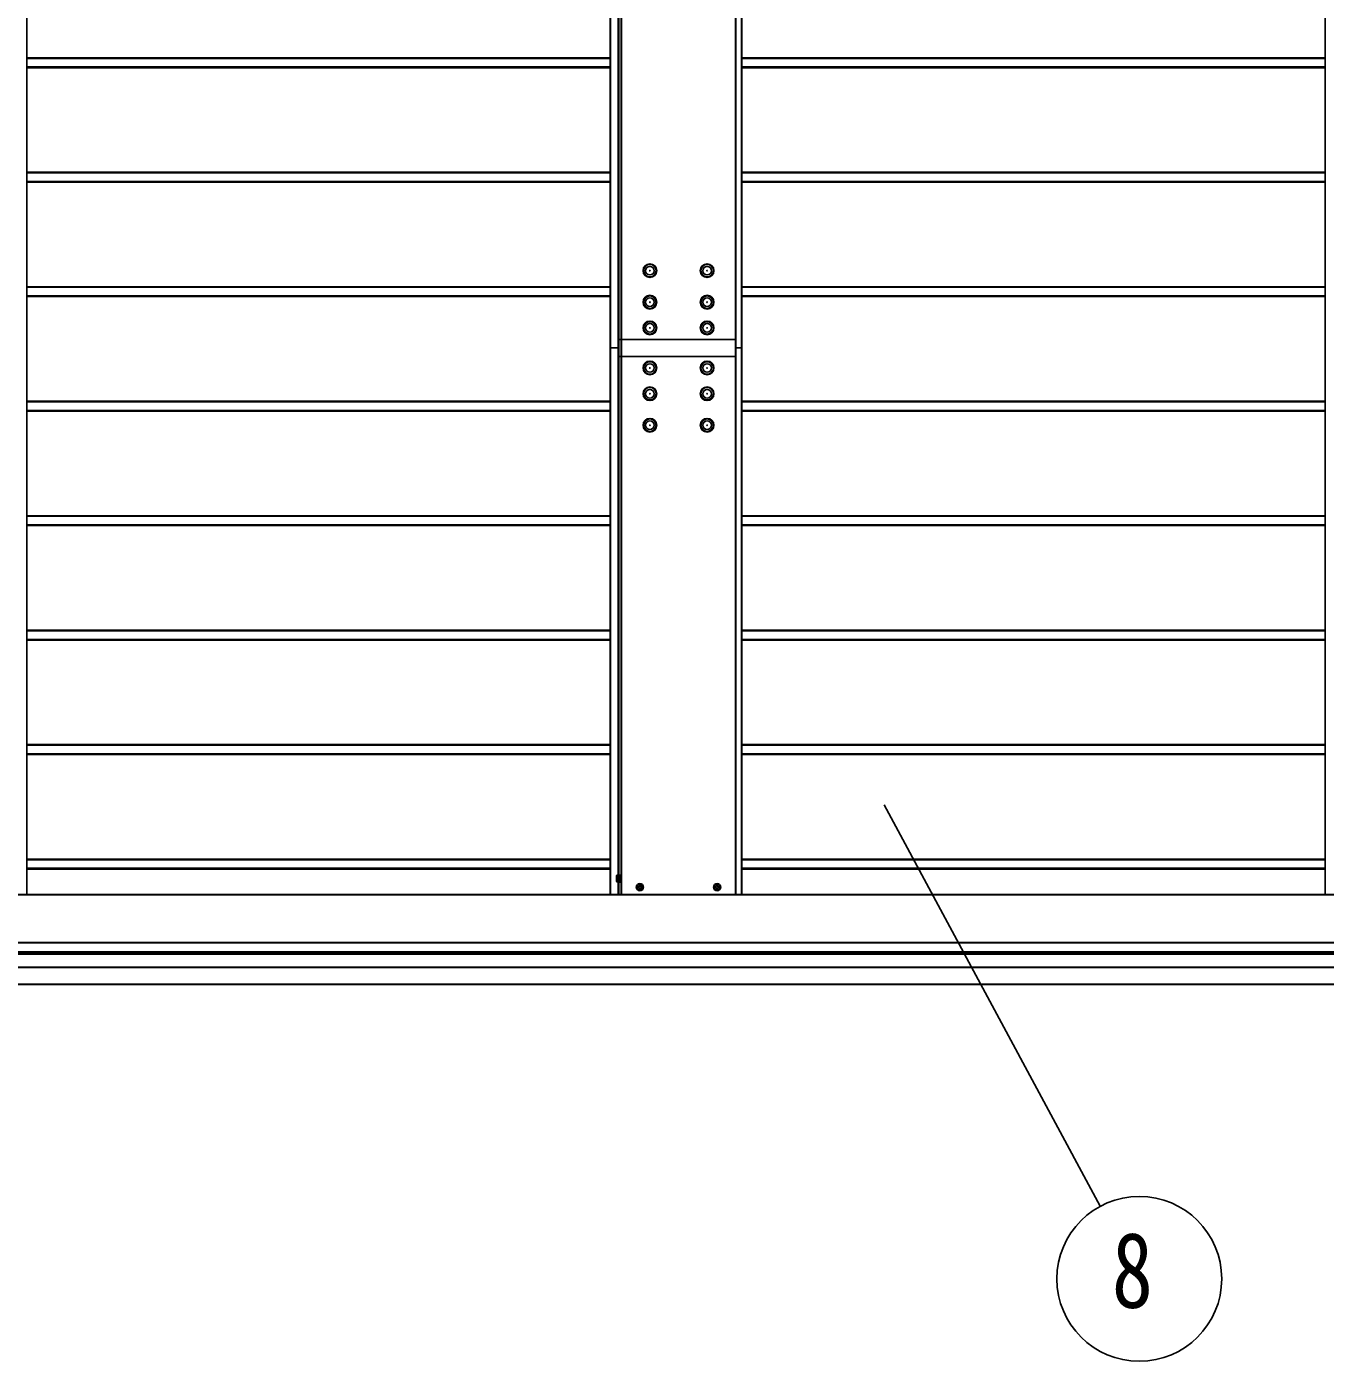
# Model space of a CAD drawing. Units: millimetres, scale not verified. Extents: x -16820 to 16820, y -11880 to 11880.
# Drawn here: x -1926 to 343, y -434 to 1897 of the extents above; entities that cross this region are included whole.
import ezdxf
from ezdxf.enums import TextEntityAlignment as Align

# ---------------------------------------------------------------- set-up
doc = ezdxf.new("R2010")
doc.units = ezdxf.units.MM
doc.header["$LTSCALE"] = 60
doc.layers.add('0-4_YKK_A1', color=4, linetype='Continuous')
doc.layers.add('0-5_YKK_D', color=6, linetype='Continuous')
doc.styles.add('ＭＳ ゴシック', font='')
doc.styles.get('ＭＳ ゴシック').set_extended_font_data('MS Gothic')

msp = doc.modelspace()

# ---------------------------------------------------------------- linework, layer by layer
at = {"layer": '0-4_YKK_A1'}
for p, q in [((-1925.29, 1335.96), (-1925.29, 7135.96)), ((-906, 7135.96), (-906, 1335.96)), ((-906, 7135.96), (-906, 1335.96)), ((-905.91, 7135.96), (-905.91, 1335.96)), ((-905.39, 7135.96), (-905.39, 1335.96)), ((-891.9, 7135.96), (-891.9, 1335.96)), ((-890.86, 7135.96), (-890.86, 1335.96)), ((-886.69, 7135.96), (-886.69, 1335.96)), ((-886.17, 7135.96), (-886.17, 1335.96)), ((-687.29, 7135.96), (-687.29, 1335.96)), ((-686.81, 1335.96), (-686.81, 7135.96)), ((-676.53, 7135.96), (-676.53, 1335.96)), ((-676.05, 1335.96), (-676.05, 7135.96)), ((343.23, 7135.96), (343.23, 1335.96)), ((343.23, 7135.96), (343.23, 1335.96)), ((-906, 1842.86), (-1925.29, 1842.86)), ((343.23, 1842.86), (-676.05, 1842.86)), ((-906, 1841.86), (-1925.29, 1841.86)), ((-906, 1826.86), (-1925.29, 1826.86)), ((-906, 1825.86), (-1925.29, 1825.86)), ((-906, 1825.56), (-1925.29, 1825.56)), ((343.23, 1841.86), (-676.05, 1841.86)), ((343.23, 1826.86), (-676.05, 1826.86)), ((343.23, 1825.86), (-676.05, 1825.86)), ((343.23, 1825.56), (-676.05, 1825.56)), ((-906, 1642.86), (-1925.29, 1642.86)), ((-906, 1641.86), (-1925.29, 1641.86)), ((343.23, 1642.86), (-676.05, 1642.86)), ((343.23, 1641.86), (-676.05, 1641.86)), ((-906, 1626.86), (-1925.29, 1626.86)), ((-906, 1625.86), (-1925.29, 1625.86)), ((-906, 1625.56), (-1925.29, 1625.56)), ((343.23, 1626.86), (-676.05, 1626.86)), ((343.23, 1625.86), (-676.05, 1625.86)), ((343.23, 1625.56), (-676.05, 1625.56)), ((-906, 1442.86), (-1925.29, 1442.86)), ((-906, 1441.86), (-1925.29, 1441.86)), ((-906, 1426.86), (-1925.29, 1426.86)), ((-906, 1425.86), (-1925.29, 1425.86)), ((-906, 1425.56), (-1925.29, 1425.56)), ((343.23, 1442.86), (-676.05, 1442.86)), ((343.23, 1441.86), (-676.05, 1441.86)), ((343.23, 1426.86), (-676.05, 1426.86)), ((343.23, 1425.86), (-676.05, 1425.86)), ((343.23, 1425.56), (-676.05, 1425.56)), ((-1925.29, 1335.96), (-1925.77, 1335.96)), ((-1925.29, 380.86), (-1925.29, 1335.96)), ((-906, 1335.96), (-906, 380.86)), ((-906, 1335.96), (-906, 380.86)), ((-905.91, 1335.96), (-905.91, 380.86)), ((-905.39, 1335.96), (-905.91, 1335.96)), ((-905.39, 1335.96), (-905.39, 380.86)), ((-891.9, 1335.96), (-905.39, 1335.96)), ((-891.9, 1335.96), (-891.9, 414.63)), ((-890.86, 1335.96), (-891.9, 1335.96)), ((-687.29, 1350.96), (-890.86, 1350.96)), ((-890.86, 1335.96), (-890.86, 414.56)), ((-886.69, 1335.96), (-886.69, 380.86)), ((-886.17, 1335.96), (-886.17, 380.86)), ((-686.81, 1335.96), (-687.29, 1335.96)), ((-687.29, 1335.96), (-687.29, 380.86)), ((-686.81, 1335.96), (-687.29, 1335.96)), ((-686.81, 380.86), (-686.81, 1335.96)), ((-676.53, 1335.96), (-686.81, 1335.96)), ((-676.53, 1335.96), (-686.81, 1335.96)), ((-676.05, 1335.96), (-676.53, 1335.96)), ((-676.53, 1335.96), (-676.53, 380.86)), ((-676.05, 1335.96), (-676.53, 1335.96)), ((-676.05, 380.86), (-676.05, 1335.96)), ((343.23, 1335.96), (343.23, 380.86)), ((343.23, 1335.96), (343.23, 380.86)), ((-687.29, 1320.96), (-890.86, 1320.96)), ((-906, 1242.86), (-1925.29, 1242.86)), ((-906, 1241.86), (-1925.29, 1241.86)), ((343.23, 1242.86), (-676.05, 1242.86)), ((343.23, 1241.86), (-676.05, 1241.86)), ((-906, 1226.86), (-1925.29, 1226.86)), ((-906, 1225.86), (-1925.29, 1225.86)), ((-906, 1225.56), (-1925.29, 1225.56)), ((343.23, 1226.86), (-676.05, 1226.86)), ((343.23, 1225.86), (-676.05, 1225.86)), ((343.23, 1225.56), (-676.05, 1225.56)), ((-906, 1042.86), (-1925.29, 1042.86)), ((-906, 1041.86), (-1925.29, 1041.86)), ((-906, 1026.86), (-1925.29, 1026.86)), ((343.23, 1042.86), (-676.05, 1042.86)), ((343.23, 1041.86), (-676.05, 1041.86)), ((343.23, 1026.86), (-676.05, 1026.86)), ((-906, 1025.86), (-1925.29, 1025.86)), ((-906, 1025.56), (-1925.29, 1025.56)), ((343.23, 1025.86), (-676.05, 1025.86)), ((343.23, 1025.56), (-676.05, 1025.56)), ((-906, 842.86), (-1925.29, 842.86)), ((-906, 841.86), (-1925.29, 841.86)), ((343.23, 842.86), (-676.05, 842.86)), ((343.23, 841.86), (-676.05, 841.86)), ((-906, 826.86), (-1925.29, 826.86)), ((-906, 825.86), (-1925.29, 825.86)), ((-906, 825.56), (-1925.29, 825.56)), ((343.23, 826.86), (-676.05, 826.86)), ((343.23, 825.86), (-676.05, 825.86)), ((343.23, 825.56), (-676.05, 825.56)), ((-906, 642.86), (-1925.29, 642.86)), ((-906, 641.86), (-1925.29, 641.86)), ((343.23, 642.86), (-676.05, 642.86)), ((343.23, 641.86), (-676.05, 641.86)), ((-906, 626.86), (-1925.29, 626.86)), ((-906, 625.86), (-1925.29, 625.86)), ((-906, 625.56), (-1925.29, 625.56)), ((343.23, 626.86), (-676.05, 626.86)), ((343.23, 625.86), (-676.05, 625.86)), ((343.23, 625.56), (-676.05, 625.56)), ((-906, 442.86), (-1925.29, 442.86)), ((-906, 441.86), (-1925.29, 441.86)), ((-906, 426.86), (-1925.29, 426.86)), ((-906, 425.86), (-1925.29, 425.86)), ((-906, 425.56), (-1925.29, 425.56)), ((343.23, 442.86), (-676.05, 442.86)), ((343.23, 441.86), (-676.05, 441.86)), ((343.23, 426.86), (-676.05, 426.86)), ((343.23, 425.86), (-676.05, 425.86)), ((343.23, 425.56), (-676.05, 425.56)), ((-894.92, 413.86), (-894.47, 414.63)), ((-894.92, 413.86), (-894.92, 403.86)), ((-894.92, 403.86), (-894.47, 403.08)), ((-894.47, 414.63), (-890.92, 414.63)), ((-894.47, 411.74), (-890.92, 411.74)), ((-894.47, 405.97), (-890.92, 405.97)), ((-894.47, 403.08), (-890.92, 403.08)), ((-891.9, 403.08), (-891.9, 380.86)), ((-890.92, 414.63), (-890.92, 403.08)), ((-890.92, 414.56), (-889.72, 414.56)), ((-890.92, 403.16), (-889.72, 403.16)), ((-890.86, 403.16), (-890.86, 380.86)), ((2164.28, 380.86), (-2150.21, 380.86)), ((2164.28, 380.36), (-2150.21, 380.36)), ((-856.47, 393.1), (-857.19, 393.1)), ((-851.91, 394.62), (-851.19, 394.62)), ((-721.55, 393.1), (-722.27, 393.1)), ((-716.99, 394.62), (-716.27, 394.62)), ((2159.9, 280.86), (-2157.7, 280.86)), ((2159.9, 281.16), (-2157.69, 281.16)), ((2164.28, 297.36), (-2150.21, 297.36)), ((2164.28, 296.86), (-2150.21, 296.86)), ((2161.88, 296.56), (-2150.21, 296.56)), ((2159.9, 279.36), (-2687.39, 279.36)), ((2159.9, 278.86), (-2687.39, 278.86)), ((2158.76, 276.86), (-2687.39, 276.86)), ((2275.83, 253.86), (-2721.82, 253.86)), ((2275.85, 253.36), (-2721.81, 253.36)), ((2274.65, 224.36), (-2720.57, 224.36)), ((2274.65, 223.86), (-2720.57, 223.86))]:
    msp.add_line(p, q, dxfattribs=at)
for points in [[(-905.91, 1335.96), (-906, 1335.96), (-906, 1335.96)], [(343.33, 1335.96), (343.23, 1335.96), (343.23, 1335.96)], [(-894.92, 411.91), (-892.56, 410.76), (-891.55, 408.86)], [(-894.92, 405.81), (-892.56, 406.96), (-891.55, 408.86)], [(-854.95, 396.14), (-854.95, 396.86), (-853.43, 396.86), (-853.43, 396.14)], [(-720.03, 396.14), (-720.03, 396.86), (-718.51, 396.86), (-718.51, 396.14)], [(-857.19, 393.1), (-857.19, 394.62), (-856.47, 394.62)], [(-853.43, 391.58), (-853.43, 390.86), (-854.95, 390.86), (-854.95, 391.58)], [(-851.19, 394.62), (-851.19, 393.1), (-851.91, 393.1)], [(-722.27, 393.1), (-722.27, 394.62), (-721.55, 394.62)], [(-718.51, 391.58), (-718.51, 390.86), (-720.03, 390.86), (-720.03, 391.58)], [(-716.27, 394.62), (-716.27, 393.1), (-716.99, 393.1)]]:
    msp.add_lwpolyline(points, dxfattribs=at)
for points in [[(-888.12, 402.61), (-888.12, 415.11), (-889.72, 415.11), (-889.72, 402.61)], [(-854.19, 388.08), (-859.19, 390.97), (-859.19, 396.74), (-854.19, 399.63), (-849.19, 396.74), (-849.19, 390.97)], [(-719.27, 388.08), (-724.27, 390.97), (-724.27, 396.74), (-719.27, 399.63), (-714.27, 396.74), (-714.27, 390.97)]]:
    msp.add_lwpolyline(points, close=True, dxfattribs=at)
for centre, radius in [((-836.7, 1470.96), 12), ((-836.7, 1470.96), 10.88), ((-836.7, 1470.96), 7.48), ((-836.7, 1470.96), 0.5), ((-736.76, 1470.96), 12), ((-736.76, 1470.96), 10.88), ((-736.76, 1470.96), 7.48), ((-736.76, 1470.96), 0.5), ((-836.7, 1415.96), 12), ((-836.7, 1415.96), 10.88), ((-836.7, 1415.96), 7.48), ((-736.76, 1415.96), 12), ((-736.76, 1415.96), 10.88), ((-736.76, 1415.96), 7.48), ((-836.7, 1415.96), 0.5), ((-736.76, 1415.96), 0.5), ((-836.7, 1370.96), 12), ((-836.7, 1370.96), 10.88), ((-836.7, 1370.96), 7.48), ((-736.76, 1370.96), 12), ((-736.76, 1370.96), 10.88), ((-736.76, 1370.96), 7.48), ((-836.7, 1370.96), 0.5), ((-736.76, 1370.96), 0.5), ((-836.7, 1300.96), 12), ((-836.7, 1300.96), 10.88), ((-836.7, 1300.96), 7.48), ((-736.76, 1300.96), 12), ((-736.76, 1300.96), 10.88), ((-736.76, 1300.96), 7.48), ((-836.7, 1300.96), 0.5), ((-736.76, 1300.96), 0.5), ((-836.7, 1255.96), 12), ((-836.7, 1255.96), 10.88), ((-836.7, 1255.96), 7.48), ((-736.76, 1255.96), 12), ((-736.76, 1255.96), 10.88), ((-736.76, 1255.96), 7.48), ((-836.7, 1255.96), 0.5), ((-736.76, 1255.96), 0.5), ((-836.7, 1200.96), 12), ((-736.76, 1200.96), 12), ((-836.7, 1200.96), 10.88), ((-836.7, 1200.96), 7.48), ((-836.7, 1200.96), 0.5), ((-736.76, 1200.96), 10.88), ((-736.76, 1200.96), 7.48), ((-736.76, 1200.96), 0.5), ((-854.19, 393.86), 6.25), ((-854.19, 393.86), 5), ((-719.27, 393.86), 6.25), ((-719.27, 393.86), 5)]:
    msp.add_circle(centre, radius, dxfattribs=at)
for centre, radius, start, end in [((-892.36, 413.19), 2.56, 145.61708, 214.38292), ((-892.36, 404.53), 2.56, 145.61708, 214.38292), ((-885.36, 408.86), 9.55, 162.41276, 197.58724), ((-854.19, 393.86), 5.58, 93.74848, 146.25152), ((-854.19, 393.86), 5.58, 33.74848, 86.25152), ((-719.27, 393.86), 5.58, 93.74848, 146.25152), ((-719.27, 393.86), 5.58, 33.74848, 86.25152), ((-854.19, 393.86), 5.58, 153.74848, 206.25152), ((-854.19, 393.86), 5.58, 213.74848, 266.25152), ((-856.47, 396.14), 1.52, 270, 0), ((-856.47, 391.58), 1.52, 0, 90), ((-854.19, 393.86), 5.58, 273.74848, 326.25152), ((-851.91, 396.14), 1.52, 180, 270), ((-851.91, 391.58), 1.52, 90, 180), ((-854.19, 393.86), 5.58, 333.74848, 26.25152), ((-719.27, 393.86), 5.58, 153.74848, 206.25152), ((-719.27, 393.86), 5.58, 213.74848, 266.25152), ((-721.55, 396.14), 1.52, 270, 0), ((-721.55, 391.58), 1.52, 0, 90), ((-719.27, 393.86), 5.58, 273.74848, 326.25152), ((-716.99, 396.14), 1.52, 180, 270), ((-716.99, 391.58), 1.52, 90, 180), ((-719.27, 393.86), 5.58, 333.74848, 26.25152)]:
    msp.add_arc(centre, radius, start, end, dxfattribs=at)
at = {"layer": '0-5_YKK_D'}
msp.add_line((-427.33, 538.02), (-49.89, -163.63), dxfattribs=at)
msp.add_circle((18.33, -290.45), 144, dxfattribs=at)

# ---------------------------------------------------------------- texts
at = {"layer": '0-5_YKK_D', "style": 'ＭＳ ゴシック', "width": 0.8}
msp.add_text('8', height=132, dxfattribs=at).set_placement((-29.67, -380.45), align=Align.BOTTOM_LEFT)

doc.saveas('drawing.dxf')
